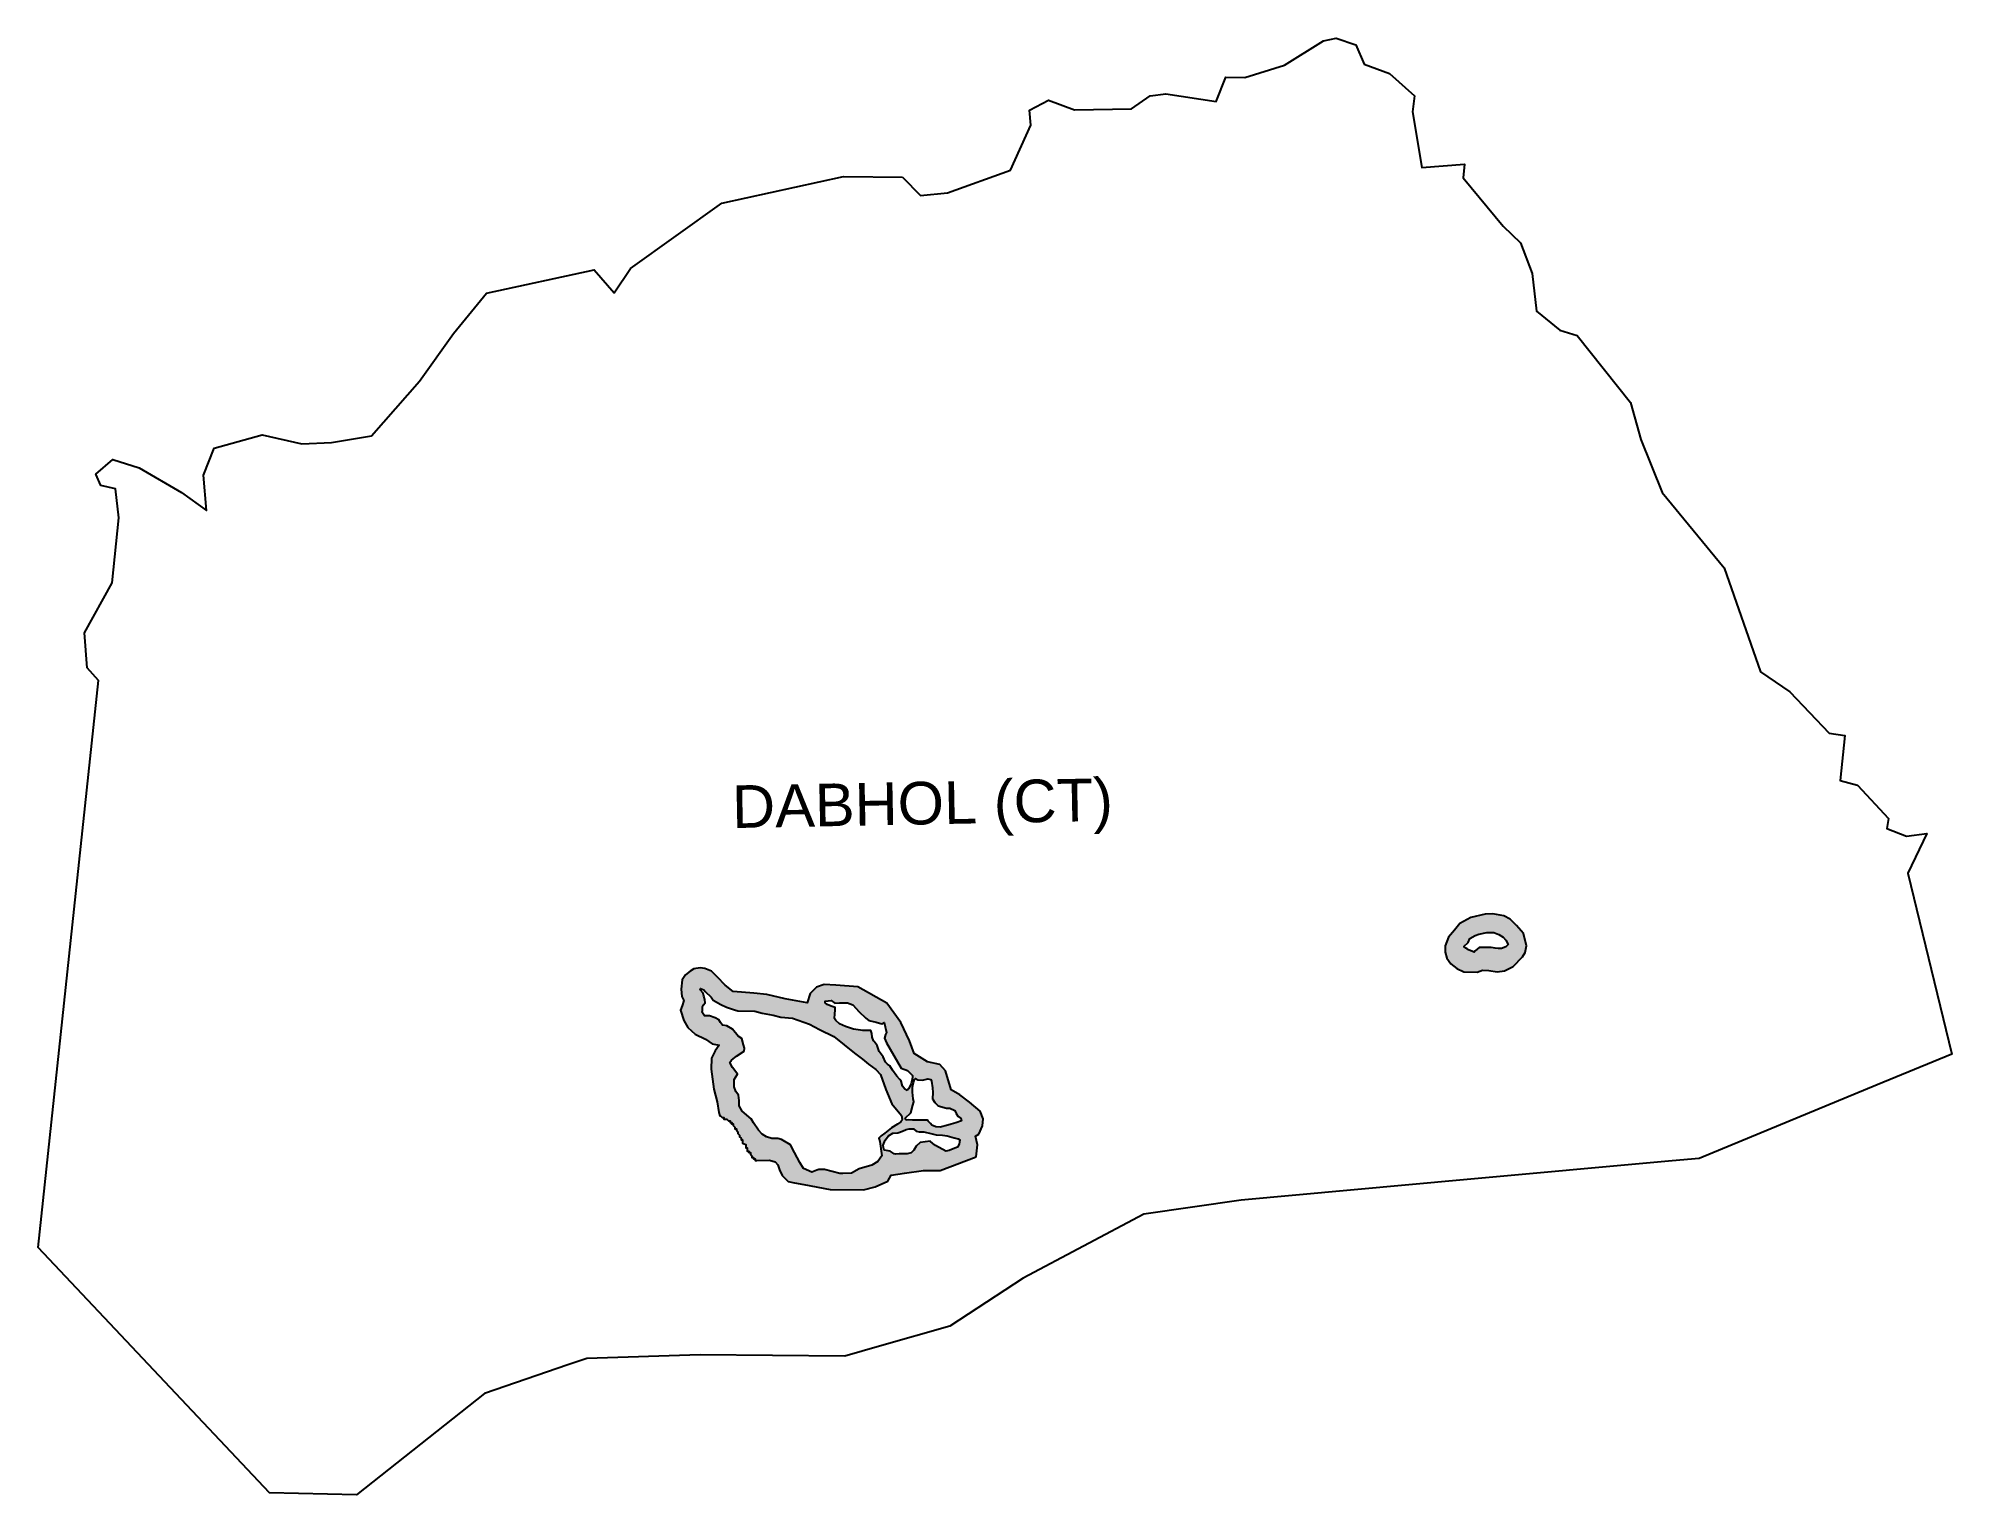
# Model space of a CAD drawing. Header units: metres. Extents: x 303788 to 308665, y 1944228 to 1947942.
import ezdxf

# ---------------------------------------------------------------- set-up
doc = ezdxf.new("R2010")
doc.units = ezdxf.units.M
doc.header["$MEASUREMENT"] = 0
doc.layers.add('MANGROOVE BUFFER ZONE', color=120, linetype='Continuous')
doc.layers.add('VILLAGE NAME', color=250, linetype='Continuous')
doc.styles.get("Standard").update_dxf_attribs({"font": 'simplex.shx'})

msp = doc.modelspace()

# ---------------------------------------------------------------- hatches: boundary and pattern name
at = {"layer": 'MANGROOVE BUFFER ZONE'}
h = msp.add_hatch(dxfattribs=at)
h.set_pattern_fill('GRASS', color=256, scale=18)
h.paths.add_polyline_path([(305962.4, 1945043), (305996.1, 1945048.2), (306044.6, 1945055), (306086.6, 1945055.1), (306178.3, 1945090.1), (306181.7, 1945120.3), (306177.2, 1945142.1), (306185.1, 1945147.9), (306194.6, 1945168.8), (306196.3, 1945187.1), (306188.8, 1945206.6), (306161.9, 1945229.4), (306136.7, 1945247.7), (306114.8, 1945260.5), (306100.3, 1945308.8), (306085.9, 1945325.4), (306054.6, 1945331.9), (306021, 1945353.7), (306008.7, 1945385.2), (305986.7, 1945432.1), (305950.6, 1945481.4), (305877, 1945523.4), (305821.3, 1945527.6), (305791.2, 1945528.9), (305771.5, 1945522.4), (305755.8, 1945506.5), (305748.1, 1945482.3), (305691.9, 1945492.9), (305645, 1945503.4), (305612.1, 1945506.8), (305559.4, 1945511.1), (305539.1, 1945527.9), (305519.3, 1945547.6), (305504, 1945563), (305487.1, 1945570.3), (305474.8, 1945571.9), (305459.3, 1945569.5), (305449.7, 1945563.6), (305437.9, 1945553.9), (305429.2, 1945540.8), (305426.8, 1945516.9), (305428.2, 1945498.3), (305433.6, 1945488), (305429.2, 1945474.8), (305424.9, 1945463.6), (305433.2, 1945437.7), (305443.8, 1945419.2), (305462.1, 1945402.7), (305488.7, 1945389.9), (305505.7, 1945377.8), (305524, 1945374.5), (305513.1, 1945359.8), (305504.4, 1945341.1), (305503.6, 1945313.4), (305510, 1945262.7), (305518.4, 1945230.1), (305522.9, 1945203.1), (305525.3, 1945194), (305527.3, 1945194), (305531.4, 1945189.9), (305535.4, 1945189.9), (305535.4, 1945185.9), (305539.4, 1945185.8), (305543.4, 1945185.8), (305547.4, 1945181.8), (305551.5, 1945181.7), (305551.4, 1945177.7), (305555.5, 1945177.7), (305555.4, 1945173.6), (305559.5, 1945173.6), (305559.4, 1945169.6), (305563.4, 1945165.5), (305563.4, 1945161.5), (305567.4, 1945161.4), (305567.4, 1945157.4), (305571.4, 1945153.3), (305571.4, 1945149.3), (305575.4, 1945145.2), (305575.3, 1945141.2), (305579.4, 1945137.1), (305579.3, 1945133.1), (305583.4, 1945133.1), (305583.3, 1945129), (305583.3, 1945125), (305591.3, 1945120.9), (305591.3, 1945116.9), (305591.3, 1945112.8), (305595.3, 1945112.8), (305595.3, 1945108.8), (305595.2, 1945104.7), (305599.3, 1945104.7), (305599.2, 1945100.7), (305603.3, 1945100.7), (305603.2, 1945096.6), (305607.2, 1945092.6), (305607.2, 1945088.5), (305611.2, 1945088.5), (305611.2, 1945084.5), (305615.3, 1945084.4), (305615.2, 1945080.4), (305619.3, 1945080.4), (305652.1, 1945081), (305666.5, 1945077.2), (305672.9, 1945069.7), (305677.2, 1945056.4), (305684.4, 1945041.9), (305699.5, 1945027.3), (305716, 1945023.2), (305739.8, 1945018.9), (305806.6, 1945006.3), (305891.4, 1945005.9), (305921.3, 1945013.4), (305953.2, 1945028)])
h.paths.add_polyline_path([(305880.5, 1945059.6), (305861.2, 1945048.2), (305838.4, 1945047.1), (305831, 1945047.1), (305791.7, 1945057.9), (305778, 1945057.9), (305772.9, 1945055.6), (305759.8, 1945050.5), (305738.8, 1945060.2), (305729.6, 1945075), (305715.4, 1945100.6), (305705.8, 1945120.3), (305682.3, 1945134.1), (305673.1, 1945136.3), (305657.8, 1945136.6), (305644.3, 1945140.9), (305633.3, 1945148), (305624, 1945157.6), (305611.3, 1945176.4), (305605.2, 1945187), (305582.6, 1945206), (305574.6, 1945219.7), (305574.6, 1945226.6), (305574.6, 1945233.7), (305572.6, 1945247), (305566, 1945256.3), (305562, 1945268), (305562, 1945278.7), (305562.2, 1945287.3), (305570.2, 1945300.8), (305565.8, 1945306.2), (305557.6, 1945317.2), (305550.9, 1945330.5), (305555.3, 1945336.2), (305567.5, 1945346.6), (305587.2, 1945359.5), (305588.3, 1945366.8), (305585.7, 1945375.7), (305581.7, 1945391.6), (305572.2, 1945397.2), (305557.7, 1945415.6), (305542.9, 1945424), (305532, 1945425.5), (305526.7, 1945432), (305523.2, 1945439.5), (305513.8, 1945444.1), (305499, 1945449), (305486.6, 1945449), (305479.5, 1945459.7), (305480.9, 1945461.9), (305481.1, 1945471.9), (305483.4, 1945477.5), (305487.8, 1945482.4), (305487.4, 1945490.9), (305484.7, 1945499.1), (305482.9, 1945507.2), (305475.3, 1945515.6), (305475.8, 1945519.4), (305484.9, 1945515.4), (305488.3, 1945511), (305503.2, 1945496.7), (305508.1, 1945489.6), (305527.8, 1945478.6), (305542.7, 1945471.3), (305555.2, 1945467.5), (305562.6, 1945464.8), (305571.5, 1945462.4), (305614.4, 1945461.2), (305632.9, 1945456.5), (305661.3, 1945451), (305680.5, 1945446.1), (305710.8, 1945443.2), (305753.5, 1945428.1), (305779, 1945414.1), (305815.5, 1945396.5), (305868.5, 1945354), (305889.2, 1945338.6), (305903.9, 1945325.9), (305923.1, 1945312.8), (305934.5, 1945300.1), (305948.8, 1945261.6), (305963.5, 1945225.3), (305988.3, 1945195), (305989.6, 1945185.9), (305989.4, 1945182.3), (305986.7, 1945178.7), (305978.5, 1945173.4), (305962.6, 1945163.4), (305946.1, 1945150), (305936.5, 1945143.3), (305930.3, 1945137.3), (305933.5, 1945129), (305938.6, 1945092.6), (305928.4, 1945077.8), (305913, 1945068.2)], flags=16)
h.paths.add_polyline_path([(305944.1, 1945106.9), (305942.3, 1945113.5), (305941.6, 1945119.9), (305946.6, 1945132.1), (305955.3, 1945143.5), (305966.6, 1945149.9), (305978.7, 1945151.2), (305990.5, 1945155.3), (306000.3, 1945159.9), (306008.2, 1945161), (306018.9, 1945161), (306025.7, 1945155.6), (306033.5, 1945153.5), (306045.1, 1945153.3), (306066.2, 1945148.3), (306076.7, 1945145.6), (306092.6, 1945144.9), (306104.4, 1945143.3), (306122.2, 1945138.3), (306132.9, 1945136), (306137.4, 1945133.1), (306135.1, 1945122.1), (306131.3, 1945114.9), (306124, 1945111.7), (306109.9, 1945105.8), (306101.2, 1945104.4), (306074.6, 1945118.5), (306068, 1945123.5), (306061.7, 1945129.9), (306048.5, 1945128.1), (306035.8, 1945126.5), (306025.7, 1945116.9), (306019.4, 1945106.9), (306013.2, 1945100.3), (306003, 1945097.8), (305990.5, 1945097.4), (305982.5, 1945097.4), (305973.9, 1945096.9), (305969.4, 1945097.6), (305959.4, 1945104.6), (305954.3, 1945104.9)], flags=16)
h.paths.add_polyline_path([(305999.8, 1945183.7), (305997.8, 1945188.1), (306012.1, 1945201.6), (306017.4, 1945221.2), (306019.8, 1945230.1), (306018.2, 1945238), (306016.4, 1945254.6), (306016.4, 1945267.1), (306019.1, 1945279.3), (306021.1, 1945287.2), (306024.2, 1945289.8), (306030.2, 1945286), (306042.2, 1945285.1), (306055.4, 1945289.1), (306062.7, 1945286.7), (306064.6, 1945282.4), (306067, 1945266), (306068.3, 1945253.6), (306067.6, 1945237.5), (306073.1, 1945228), (306081.7, 1945220.2), (306102.7, 1945213.8), (306111.6, 1945213.8), (306124.4, 1945208.3), (306127.8, 1945200.4), (306132.2, 1945193.1), (306139.9, 1945189.2), (306140.8, 1945184.6), (306141, 1945181.2), (306126.4, 1945176.4), (306115, 1945173.5), (306106.4, 1945170.5), (306087, 1945165.5), (306075.4, 1945166.2), (306065.5, 1945170.3), (306061.9, 1945175.1), (306056, 1945181), (306054.4, 1945183.3), (306048.9, 1945183.5), (306036.6, 1945183.5), (306024.7, 1945183.5), (306016, 1945183.5), (306005.3, 1945184)], flags=16)
h.paths.add_polyline_path([(306002.8, 1945258.8), (305996.5, 1945262), (305990.9, 1945269.7), (305987.4, 1945282.5), (305984.1, 1945287.1), (305976.1, 1945295.1), (305965.3, 1945310.8), (305958.7, 1945321.9), (305952.9, 1945326.2), (305947.4, 1945331.5), (305941.5, 1945345.2), (305931.2, 1945358.6), (305925.9, 1945373.5), (305919, 1945383.6), (305916.8, 1945385.6), (305913.9, 1945395.3), (305912.4, 1945404.4), (305910.3, 1945412), (305905.9, 1945412), (305889.6, 1945412), (305865.8, 1945415.2), (305845.2, 1945421.7), (305830.7, 1945428.6), (305821, 1945437.3), (305817.3, 1945442.3), (305818.1, 1945454.2), (305819.1, 1945463.6), (305819.1, 1945470.5), (305809.4, 1945474.1), (305798.5, 1945478.1), (305793.8, 1945482.1), (305793.8, 1945486.4), (305809, 1945488.2), (305818.8, 1945481.3), (305830.7, 1945482.1), (305851, 1945482.4), (305864.3, 1945477.7), (305873, 1945468.3), (305879.5, 1945460), (305897.6, 1945443.4), (305905.2, 1945437.3), (305924, 1945432.9), (305938.1, 1945429), (305943.9, 1945432.2), (305950, 1945406.9), (305947.9, 1945401.5), (305944.6, 1945392.1), (305950.1, 1945380.3), (305968.6, 1945348.5), (305987.5, 1945316.1), (306003.2, 1945309.9), (306016.3, 1945297.5), (306016, 1945292.5), (306012.6, 1945276.2), (306006.4, 1945263.6)], flags=16)
h.paths.add_polyline_path([(307577.9, 1945611.1), (307581.4, 1945627.7), (307573.3, 1945659.3), (307556, 1945679.3), (307539.8, 1945695.5), (307523.4, 1945704), (307495, 1945709.2), (307475.5, 1945708.4), (307438.9, 1945699.6), (307411.1, 1945684.7), (307397.3, 1945667.6), (307382, 1945649.6), (307373.8, 1945628), (307373.6, 1945611.7), (307377.9, 1945596), (307388.6, 1945582), (307403.6, 1945570.1), (307421.5, 1945561.4), (307455.7, 1945561), (307468.9, 1945565.4), (307484.8, 1945564.6), (307506.2, 1945561.1), (307525.4, 1945563.8), (307547.1, 1945575.4), (307570.8, 1945600)])
h.paths.add_polyline_path([(307509, 1945620.7), (307501.7, 1945621.6), (307491.3, 1945623.5), (307484.4, 1945623.5), (307469.7, 1945623.9), (307460.3, 1945623.7), (307450.4, 1945614.7), (307447.9, 1945611.3), (307433.6, 1945617.3), (307430, 1945620.2), (307426.3, 1945621.6), (307421.7, 1945626.4), (307432.7, 1945635.9), (307436.6, 1945646.9), (307450.6, 1945654.5), (307459.8, 1945657.9), (307480.3, 1945661.6), (307490, 1945661.6), (307497.8, 1945661.4), (307510.7, 1945656.5), (307522.1, 1945649.9), (307528.4, 1945642.5), (307534.3, 1945631), (307528.8, 1945625.3), (307517.5, 1945621.4)], flags=16)

# ---------------------------------------------------------------- linework, layer by layer
at = {"color": 3, "flags": 128}
for points in [[(305990.5, 1947587.7), (306036.8, 1947541.1), (306105.4, 1947547.6), (306266.3, 1947605.2), (306318.3, 1947720.3), (306314.8, 1947758.2), (306362.8, 1947783.5), (306428.8, 1947759.2), (306574.7, 1947762), (306622.3, 1947794.7), (306661.9, 1947800.2), (306790.6, 1947780.8), (306814.5, 1947842.9), (306863.1, 1947841.7), (306964.7, 1947872.7), (307063.5, 1947935.4), (307096.4, 1947941.7), (307146.5, 1947924.9), (307167.5, 1947875.9), (307232.1, 1947851.7), (307296.1, 1947795.1), (307290.4, 1947754.2), (307314.7, 1947612.3), (307422.9, 1947620.9), (307419.9, 1947586.2), (307521.4, 1947462.4), (307566, 1947419.7), (307595.3, 1947341.8), (307606.8, 1947245.9), (307666.5, 1947197.6), (307709.9, 1947184.1), (307845.9, 1947012.9), (307872.8, 1946918.6), (307926.9, 1946783.4), (308084.5, 1946591.3), (308177.6, 1946326.5), (308252.3, 1946275.7), (308352.2, 1946170), (308392.3, 1946164.2), (308380.7, 1946049.6), (308424.5, 1946037.1), (308503.8, 1945952.6), (308499.4, 1945927.3), (308549.3, 1945907), (308601.5, 1945914.5), (308552.6, 1945813.1), (308664.8, 1945351.3), (308474.9, 1945273), (308021.2, 1945085.8), (307952.2, 1945079.5), (307420.6, 1945030.9), (306853.6, 1944979), (306605.6, 1944944), (306298.4, 1944780.2), (306111.6, 1944657.7), (305932.2, 1944606.7), (305843.9, 1944581.6), (305474.9, 1944585), (305186.4, 1944575.7), (305138.1, 1944559.2), (304925.5, 1944486.2), (304599, 1944228.3), (304377.7, 1944233.1), (303788.4, 1944858.7), (303941.7, 1946304.1), (303912.7, 1946336.3), (303906.1, 1946425.6), (303976.7, 1946553.6), (303993.9, 1946719.2), (303985.5, 1946792.9), (303948.2, 1946801.3), (303935, 1946830.7), (303978.3, 1946868.1), (304045.2, 1946846.1), (304153, 1946783.5), (304216.8, 1946738.1), (304209.8, 1946828.1), (304236.7, 1946896.4), (304359.1, 1946930.9), (304460.3, 1946907.4), (304535.8, 1946910.8), (304637.6, 1946927.8), (304759.7, 1947067.2), (304846.8, 1947188.6), (304930.7, 1947291.5), (305205, 1947351.4), (305255.7, 1947292.6), (305297.4, 1947354.8), (305530.7, 1947520.9), (305840.2, 1947589.6)], [(305840.2, 1947589.6), (305990.5, 1947587.7)]]:
    msp.add_lwpolyline(points, dxfattribs=at)
at = {"layer": 'MANGROOVE BUFFER ZONE', "flags": 128}
for points in [[(307570.8, 1945600), (307577.9, 1945611.1), (307581.4, 1945627.7), (307573.3, 1945659.3), (307556, 1945679.3), (307539.8, 1945695.5), (307523.4, 1945704), (307495, 1945709.2), (307475.5, 1945708.4), (307438.9, 1945699.6), (307411.1, 1945684.7), (307397.3, 1945667.6), (307382, 1945649.6), (307373.8, 1945628), (307373.6, 1945611.7), (307377.9, 1945596), (307388.6, 1945582), (307403.6, 1945570.1), (307421.5, 1945561.4), (307455.7, 1945561), (307468.9, 1945565.4), (307484.8, 1945564.6), (307506.2, 1945561.1), (307525.4, 1945563.8), (307547.1, 1945575.4)], [(307517.5, 1945621.4), (307509, 1945620.7), (307501.7, 1945621.6), (307491.3, 1945623.5), (307484.4, 1945623.5), (307469.7, 1945623.9), (307460.3, 1945623.7), (307450.4, 1945614.7), (307447.9, 1945611.3), (307433.6, 1945617.3), (307430, 1945620.2), (307426.3, 1945621.6), (307421.7, 1945626.4), (307432.7, 1945635.9), (307436.6, 1945646.9), (307450.6, 1945654.5), (307459.8, 1945657.9), (307480.3, 1945661.6), (307490, 1945661.6), (307497.8, 1945661.4), (307510.7, 1945656.5), (307522.1, 1945649.9), (307528.4, 1945642.5), (307534.3, 1945631), (307528.8, 1945625.3)], [(306178.3, 1945090.1), (306181.7, 1945120.3), (306177.2, 1945142.1), (306185.1, 1945147.9), (306194.6, 1945168.8), (306196.3, 1945187.1), (306188.8, 1945206.6), (306161.9, 1945229.4), (306136.7, 1945247.7), (306114.8, 1945260.5), (306100.3, 1945308.8), (306085.9, 1945325.4), (306054.6, 1945331.9), (306021, 1945353.7), (306008.7, 1945385.2), (305986.7, 1945432.1), (305950.6, 1945481.4), (305877, 1945523.4), (305821.3, 1945527.6), (305791.2, 1945528.9), (305771.5, 1945522.4), (305755.8, 1945506.5), (305748.1, 1945482.3), (305691.9, 1945492.9), (305645, 1945503.4), (305612.1, 1945506.8), (305559.4, 1945511.1), (305539.1, 1945527.9), (305519.3, 1945547.6), (305504, 1945563), (305487.1, 1945570.3), (305474.8, 1945571.9), (305459.3, 1945569.5), (305449.7, 1945563.6), (305437.9, 1945553.9), (305429.2, 1945540.8), (305426.8, 1945516.9), (305428.2, 1945498.3), (305433.6, 1945488), (305429.2, 1945474.8), (305424.9, 1945463.6), (305433.2, 1945437.7), (305443.8, 1945419.2), (305462.1, 1945402.7), (305488.7, 1945389.9), (305505.7, 1945377.8), (305524, 1945374.5), (305513.1, 1945359.8), (305504.4, 1945341.1), (305503.6, 1945313.4), (305510, 1945262.7), (305518.4, 1945230.1), (305522.9, 1945203.1), (305525.3, 1945194), (305527.3, 1945194), (305531.4, 1945189.9), (305535.4, 1945189.9), (305535.4, 1945185.9), (305539.4, 1945185.8), (305543.4, 1945185.8), (305547.4, 1945181.8), (305551.5, 1945181.7), (305551.4, 1945177.7), (305555.5, 1945177.7), (305555.4, 1945173.6), (305559.5, 1945173.6), (305559.4, 1945169.6), (305563.4, 1945165.5), (305563.4, 1945161.5), (305567.4, 1945161.4), (305567.4, 1945157.4), (305571.4, 1945153.3), (305571.4, 1945149.3), (305575.4, 1945145.2), (305575.3, 1945141.2), (305579.4, 1945137.1), (305579.3, 1945133.1), (305583.4, 1945133.1), (305583.3, 1945129), (305583.3, 1945125), (305591.3, 1945120.9), (305591.3, 1945116.9), (305591.3, 1945112.8), (305595.3, 1945112.8), (305595.3, 1945108.8), (305595.2, 1945104.7), (305599.3, 1945104.7), (305599.2, 1945100.7), (305603.3, 1945100.7), (305603.2, 1945096.6), (305607.2, 1945092.6), (305607.2, 1945088.5), (305611.2, 1945088.5), (305611.2, 1945084.5), (305615.3, 1945084.4), (305615.2, 1945080.4), (305619.3, 1945080.4), (305652.1, 1945081), (305666.5, 1945077.2), (305672.9, 1945069.7), (305677.2, 1945056.4), (305684.4, 1945041.9), (305699.5, 1945027.3), (305716, 1945023.2), (305739.8, 1945018.9), (305806.6, 1945006.3), (305891.4, 1945005.9), (305921.3, 1945013.4), (305953.2, 1945028), (305962.4, 1945043), (305996.1, 1945048.2), (306044.6, 1945055), (306086.6, 1945055.1)], [(305928.4, 1945077.8), (305913, 1945068.2), (305880.5, 1945059.6), (305861.2, 1945048.2), (305838.4, 1945047.1), (305831, 1945047.1), (305791.7, 1945057.9), (305778, 1945057.9), (305772.9, 1945055.6), (305759.8, 1945050.5), (305738.8, 1945060.2), (305729.6, 1945075), (305715.4, 1945100.6), (305705.8, 1945120.3), (305682.3, 1945134.1), (305673.1, 1945136.3), (305657.8, 1945136.6), (305644.3, 1945140.9), (305633.3, 1945148), (305624, 1945157.6), (305611.3, 1945176.4), (305605.2, 1945187), (305582.6, 1945206), (305574.6, 1945219.7), (305574.6, 1945226.6), (305574.6, 1945233.7), (305572.6, 1945247), (305566, 1945256.3), (305562, 1945268), (305562, 1945278.7), (305562.2, 1945287.3), (305570.2, 1945300.8), (305565.8, 1945306.2), (305557.6, 1945317.2), (305550.9, 1945330.5), (305555.3, 1945336.2), (305567.5, 1945346.6), (305587.2, 1945359.5), (305588.3, 1945366.8), (305585.7, 1945375.7), (305581.7, 1945391.6), (305572.2, 1945397.2), (305557.7, 1945415.6), (305542.9, 1945424), (305532, 1945425.5), (305526.7, 1945432), (305523.2, 1945439.5), (305513.8, 1945444.1), (305499, 1945449), (305486.6, 1945449), (305479.5, 1945459.7), (305480.9, 1945461.9), (305481.1, 1945471.9), (305483.4, 1945477.5), (305487.8, 1945482.4), (305487.4, 1945490.9), (305484.7, 1945499.1), (305482.9, 1945507.2), (305475.3, 1945515.6), (305475.8, 1945519.4), (305484.9, 1945515.4), (305488.3, 1945511), (305503.2, 1945496.7), (305508.1, 1945489.6), (305527.8, 1945478.6), (305542.7, 1945471.3), (305555.2, 1945467.5), (305562.6, 1945464.8), (305571.5, 1945462.4), (305614.4, 1945461.2), (305632.9, 1945456.5), (305661.3, 1945451), (305680.5, 1945446.1), (305710.8, 1945443.2), (305753.5, 1945428.1), (305779, 1945414.1), (305815.5, 1945396.5), (305868.5, 1945354), (305889.2, 1945338.6), (305903.9, 1945325.9), (305923.1, 1945312.8), (305934.5, 1945300.1), (305948.8, 1945261.6), (305963.5, 1945225.3), (305988.3, 1945195), (305989.6, 1945185.9), (305989.4, 1945182.3), (305986.7, 1945178.7), (305978.5, 1945173.4), (305962.6, 1945163.4), (305946.1, 1945150), (305936.5, 1945143.3), (305930.3, 1945137.3), (305933.5, 1945129), (305938.6, 1945092.6)], [(306002.8, 1945258.8), (305996.5, 1945262), (305990.9, 1945269.7), (305987.4, 1945282.5), (305984.1, 1945287.1), (305976.1, 1945295.1), (305965.3, 1945310.8), (305958.7, 1945321.9), (305952.9, 1945326.2), (305947.4, 1945331.5), (305941.5, 1945345.2), (305931.2, 1945358.6), (305925.9, 1945373.5), (305919, 1945383.6), (305916.8, 1945385.6), (305913.9, 1945395.3), (305912.4, 1945404.4), (305910.3, 1945412), (305905.9, 1945412), (305889.6, 1945412), (305865.8, 1945415.2), (305845.2, 1945421.7), (305830.7, 1945428.6), (305821, 1945437.3), (305817.3, 1945442.3), (305818.1, 1945454.2), (305819.1, 1945463.6), (305819.1, 1945470.5), (305809.4, 1945474.1), (305798.5, 1945478.1), (305793.8, 1945482.1), (305793.8, 1945486.4), (305809, 1945488.2), (305818.8, 1945481.3), (305830.7, 1945482.1), (305851, 1945482.4), (305864.3, 1945477.7), (305873, 1945468.3), (305879.5, 1945460), (305897.6, 1945443.4), (305905.2, 1945437.3), (305924, 1945432.9), (305938.1, 1945429), (305943.9, 1945432.2), (305950, 1945406.9), (305947.9, 1945401.5), (305944.6, 1945392.1), (305950.1, 1945380.3), (305968.6, 1945348.5), (305987.5, 1945316.1), (306003.2, 1945309.9), (306016.3, 1945297.5), (306016, 1945292.5), (306012.6, 1945276.2), (306006.4, 1945263.6)], [(305999.8, 1945183.7), (305997.8, 1945188.1), (306012.1, 1945201.6), (306017.4, 1945221.2), (306019.8, 1945230.1), (306018.2, 1945238), (306016.4, 1945254.6), (306016.4, 1945267.1), (306019.1, 1945279.3), (306021.1, 1945287.2), (306024.2, 1945289.8), (306030.2, 1945286), (306042.2, 1945285.1), (306055.4, 1945289.1), (306062.7, 1945286.7), (306064.6, 1945282.4), (306067, 1945266), (306068.3, 1945253.6), (306067.6, 1945237.5), (306073.1, 1945228), (306081.7, 1945220.2), (306102.7, 1945213.8), (306111.6, 1945213.8), (306124.4, 1945208.3), (306127.8, 1945200.4), (306132.2, 1945193.1), (306139.9, 1945189.2), (306140.8, 1945184.6), (306141, 1945181.2), (306126.4, 1945176.4), (306115, 1945173.5), (306106.4, 1945170.5), (306087, 1945165.5), (306075.4, 1945166.2), (306065.5, 1945170.3), (306061.9, 1945175.1), (306056, 1945181), (306054.4, 1945183.3), (306048.9, 1945183.5), (306036.6, 1945183.5), (306024.7, 1945183.5), (306016, 1945183.5), (306005.3, 1945184)], [(305973.9, 1945096.9), (305969.4, 1945097.6), (305959.4, 1945104.6), (305954.3, 1945104.9), (305944.1, 1945106.9), (305942.3, 1945113.5), (305941.6, 1945119.9), (305946.6, 1945132.1), (305955.3, 1945143.5), (305966.6, 1945149.9), (305978.7, 1945151.2), (305990.5, 1945155.3), (306000.3, 1945159.9), (306008.2, 1945161), (306018.9, 1945161), (306025.7, 1945155.6), (306033.5, 1945153.5), (306045.1, 1945153.3), (306066.2, 1945148.3), (306076.7, 1945145.6), (306092.6, 1945144.9), (306104.4, 1945143.3), (306122.2, 1945138.3), (306132.9, 1945136), (306137.4, 1945133.1), (306135.1, 1945122.1), (306131.3, 1945114.9), (306124, 1945111.7), (306109.9, 1945105.8), (306101.2, 1945104.4), (306074.6, 1945118.5), (306068, 1945123.5), (306061.7, 1945129.9), (306048.5, 1945128.1), (306035.8, 1945126.5), (306025.7, 1945116.9), (306019.4, 1945106.9), (306013.2, 1945100.3), (306003, 1945097.8), (305990.5, 1945097.4), (305982.5, 1945097.4)]]:
    msp.add_lwpolyline(points, close=True, dxfattribs=at)

# ---------------------------------------------------------------- texts
at = {"layer": 'VILLAGE NAME', "insert": (305555.4, 1946036.7), "char_height": 108.748, "attachment_point": 1, "rotation": 1.1028}
msp.add_mtext_dynamic_manual_height_columns('{\\fArial|b0|i0|c0|p34;DABHOL (CT)}', width=1571.314, gutter_width=543.7, heights=[0], dxfattribs=at)

doc.saveas('drawing.dxf')
